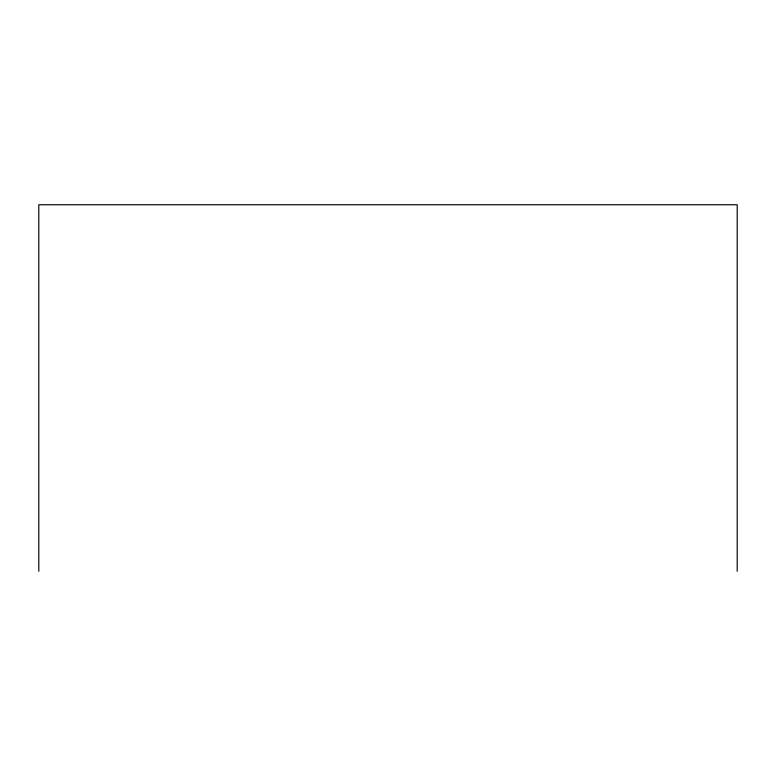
<?xml version="1.0" encoding="UTF-8"?>
<svg xmlns="http://www.w3.org/2000/svg" width="776" height="776" viewBox="0 0 776 776"><rect width="100%" height="100%" fill="white"/><g stroke="black" fill="none" stroke-linecap="round" stroke-linejoin="round"><path stroke-width="1.16" d="M737.2 571.252L737.2 204.748L38.8 204.748L38.8 571.252"/></g></svg>
